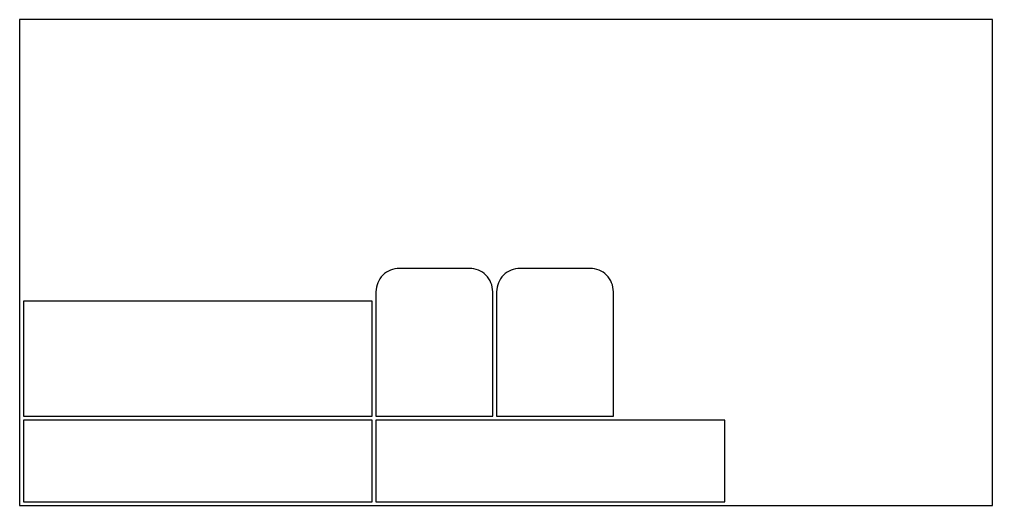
# Model space of a CAD drawing. Header units: millimetres. Extents: x 0 to 2500, y 0 to 1250.
import ezdxf

# ---------------------------------------------------------------- set-up
doc = ezdxf.new("R2010")
doc.units = ezdxf.units.MM
doc.layers.add('CUT', color=7, linetype='Continuous')
doc.layers.add('SHEET', color=3, linetype='Continuous')

msp = doc.modelspace()

# ---------------------------------------------------------------- linework, layer by layer
at = {"layer": 'CUT'}
for points in [[(916, 230), (1216, 230), (1216, 550, 0.414214), (1156, 610), (976, 610, 0.414214), (916, 550)], [(1226, 230), (1526, 230), (1526, 550, 0.414214), (1466, 610), (1286, 610, 0.414214), (1226, 550)]]:
    msp.add_lwpolyline(points, format="xyb", close=True, dxfattribs=at)
for points in [[(10, 230), (906, 230), (906, 526), (10, 526)], [(10, 10), (906, 10), (906, 220), (10, 220)], [(916, 10), (1812, 10), (1812, 220), (916, 220)]]:
    msp.add_lwpolyline(points, close=True, dxfattribs=at)
at = {"layer": 'SHEET'}
msp.add_lwpolyline([(0, 0), (2500, 0), (2500, 1250), (0, 1250)], close=True, dxfattribs=at)

doc.saveas('drawing.dxf')
